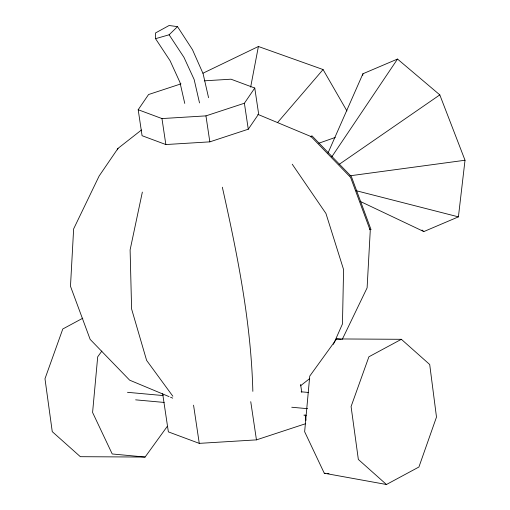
<?xml version="1.0" encoding="UTF-8"?>
<svg xmlns="http://www.w3.org/2000/svg" width="510" height="510" viewBox="0 0 510 510"><rect width="100%" height="100%" fill="white"/><g stroke="black" fill="none" stroke-linecap="round" stroke-linejoin="round"><path stroke-width="0.76" d="M362.744 75.333L362.929 73.759L397.513 59.058L439.805 94.885L465.018 160.248L458.413 216.865L423.835 231.572L360.245 201.412M250.652 87.121L258.398 46.493L323.072 69.551L346.928 110.944M142.347 192.098L130.107 249.906L131.605 308.996L146.619 360.385L172.858 396.244M327.975 153.089L362.929 73.759M117.345 149.844L117.995 148.391L141.525 129.948M333.412 344.339L342.459 323.958L343.581 269.573L325.947 213.48L292.236 164.22M342.299 339.303L367.104 287.863L370.26 230.494L350.593 177.378L311.1 136.591L257.799 114.342M331.781 156.844L397.513 59.058M204.287 80.829L230.998 79.197L254.77 88.039L258.653 114.023L248.274 129.215L209.833 141.856L165.846 144.547L142.073 135.705L138.191 109.727L148.569 94.528L180.98 83.87M117.995 148.391L99.131 176.02L73.638 228.894L70.482 286.257L90.149 339.373L129.636 380.16L169.065 396.621M138.191 109.727L161.963 118.569L205.951 115.878L244.392 103.237L254.77 88.039M101.866 351.058L97.697 356.822L92.584 412.456L112.219 453.97L145.095 457.056L167.325 426.309M336.619 338.933L309.755 376.087L304.642 431.721L324.277 473.235L386.452 484.5L418.92 467.013L436.49 417.078L429.7 364.503L401.357 339.303L336.619 338.933L341.317 339.373M277.644 122.457L323.072 69.551M310.858 136.96L311.89 135.762L351.377 176.549L371.044 229.666L369.546 229.111M177.505 26.641L169.116 25.5L155.537 32.946L155.537 38.683L169.116 34.788L177.505 26.641L192.48 49.699L203.088 73.65L208.565 97.71M300.454 385.834L309.742 378.554M339.099 164.418L439.805 94.885M82.824 318.189L62.794 328.982L44.982 378.751L52.256 431.651L80.35 456.692L145.095 457.056M401.357 339.303L368.896 356.79L351.078 406.559L358.351 459.459L386.452 484.5M202.961 73.217L258.398 46.493M318.82 143.227L335.255 137.451M162.658 393.682L168.364 431.874L199.263 443.368L256.453 439.875L305.681 423.683M349.917 175.81L465.018 160.248M301.168 391.795L308.308 392.445M127.474 392.317L163.187 395.562M291.752 407.241L307.619 408.688M135.628 399.846L164.194 402.441M303.871 415.134L306.249 415.35M324.277 473.235L325.839 473.382M327.407 473.529L328.975 473.675M356.05 190.67L458.413 216.865M170.531 397.226L172.718 398.144M422.025 230.035L423.835 231.572M169.116 34.788L183.938 57.305L194.144 79.483L199.518 102.918M155.537 38.683L170.091 60.741L179.928 82.276L184.76 103.428M222.341 187.215C237.379 254.35 251.086 322.371 252.845 391.355M300.6 384.47L301.767 392.26M305.146 414.866L305.962 420.323M244.392 103.237L248.274 129.215M250.748 401.682L256.453 439.875M205.951 115.878L209.833 141.856M161.963 118.569L165.846 144.547M193.558 405.176L199.263 443.368"/></g></svg>
